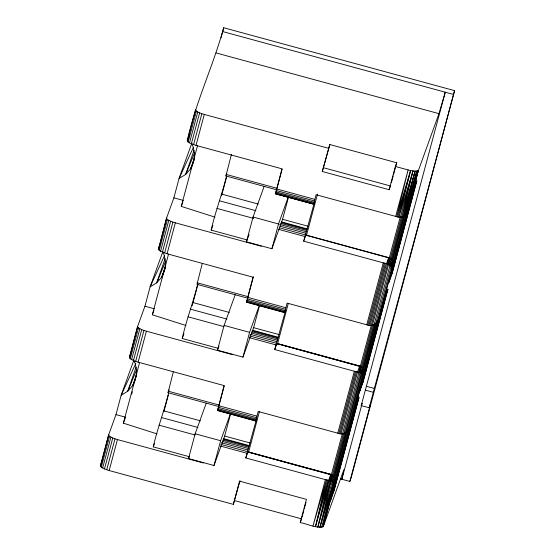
<?xml version="1.0" encoding="UTF-8"?>
<svg xmlns="http://www.w3.org/2000/svg" width="555" height="555" viewBox="0 0 555 555"><rect width="100%" height="100%" fill="white"/><g stroke="black" fill="none" stroke-linecap="round" stroke-linejoin="round"><path stroke-width="0.83" d="M133.644 360.75L121.156 395.236L115.981 414.606L108.697 434.738L100.427 465.7L101.301 467.171L104.5 468.94L109.169 470.543L233.357 504.377L239.566 481.15L306.436 499.368L300.227 522.595C307.65 523.844 315.087 528.2 322.795 526.924L323.329 526.431L334.082 486.173C334.408 481.428 329.004 480.283 325.376 479.617L245.768 457.93L248.009 451.784L330.801 474.345C333.728 475.538 336.42 478.708 335.359 482.004L331.196 497.911L334.221 489.559L358.939 397.637L334.124 490.53L330.884 499.479L331.231 496.267M162.879 251.568L150.107 286.852L144.938 306.221L137.647 326.354L129.377 357.323L130.252 358.787L133.45 360.563L138.119 362.158L224.095 385.586L217.525 410.589L255.737 421.002L258.172 411.477L337.78 433.171C342.664 435.467 348.596 432.65 349.803 427.343L363.032 377.795C363.456 373.099 357.906 371.878 354.326 371.239L274.718 349.546L276.959 343.406L359.751 365.967C362.679 367.153 365.37 370.324 364.309 373.619L360.146 389.534L363.171 381.181L387.889 289.252L363.074 382.152L359.834 391.102L360.181 387.883M217.525 410.589L218.982 406.614L168.033 392.732L173.285 371.975M202.242 263.59L196.983 284.354L247.932 298.229L246.475 302.211L284.687 312.625L285.714 309.836L274.718 349.546M276.883 189.852L225.934 175.97L231.414 154.38M334.124 490.53L334.041 488.511L357.309 401.397M363.074 382.152L362.991 380.126L386.259 293.012M393.037 266.081L388.784 282.717L392.024 273.768L416.049 183.205M136.058 376.81L136.696 370.906L135.191 363.372L133.131 359.585M164.918 269.272L165.647 262.522L164.141 254.988L162.497 251.963M193.868 160.894L194.597 154.144L193.091 146.61L191.447 143.585M342.477 433.996L358.939 372.35L359.751 365.967L359.571 366.897M330.884 499.479L335.643 480.783L334.006 484.466L321.643 527.201L334.741 477.557L332.098 481.879L319.957 527.25L332.313 475.177L247.925 451.964M349.803 427.343L355.7 406.579L351.149 423.611L348.623 429.986L362.991 376.2L364.593 372.405L359.834 391.102M388.784 282.717L393.335 265.685C394.286 262.217 391.879 258.831 388.701 257.582L305.909 235.029L303.668 241.168L383.276 262.855C386.904 263.528 392.316 264.666 391.983 269.418L378.753 318.958C377.497 324.3 371.607 327.048 366.737 324.786L287.122 303.099L284.687 312.625M246.475 302.211L253.045 277.209L167.069 253.781L160.555 251.283L158.439 249.611L166.597 217.976L173.888 197.844L179.057 178.474L191.836 143.19M303.668 241.168L314.664 201.458L313.637 204.24L275.426 193.834L281.995 168.824L196.019 145.403L189.505 142.906L188.152 142.031L187.278 140.561C195.804 101.822 213.189 65.892 223.707 27.75L454.573 90.645L351.183 477.716L349.83 481.449L340.201 478.819M248.009 451.784L247.565 453.768M276.772 344.343L276.959 343.406M305.909 235.029L305.722 235.965M313.637 204.24L316.072 194.722L395.687 216.408C400.564 218.712 406.496 215.888 407.703 210.581L418.456 170.329L438.97 113.657L445.263 92.206L361.201 405.594L369.158 407.758L370.511 404.033L349.83 481.449M346.147 432.636L361.777 374.146L362.63 367.833L359.716 366.224M374.021 324.904L391.587 259.456L388.701 257.582L386.509 263.597L369.963 325.528M330.718 474.518L328.609 480.359L317.855 527.07L329.767 480.658L330.801 474.345L298.153 465.714M371.184 325.625L387.674 263.896L388.618 257.763L390.214 258.422L361.312 366.917M343.836 433.76L360.105 372.877L361.263 366.8L276.876 343.58M348.013 430.076L347.437 431.519L362.512 375.097L363.692 369.179L361.777 374.146M328.609 480.359L315.469 526.66L326.458 479.895L312.971 526.064L325.376 479.617M379.169 317.488L377.462 321.775L391.906 267.704L393.544 264.027L389.097 281.156L392.121 272.796L391.566 270.861L408.966 205.732M348.623 429.986L349.47 426.476M407.204 210.421L406.524 213.224L409.049 206.855L413.6 189.824L413.253 190.726L416.84 180.875L392.024 273.768M395.687 216.408L408.091 169.962L396.769 216.686L410.589 170.558L398.913 217.151L412.975 170.961L401.737 216.998L415.085 171.148L416.77 171.1L418.456 170.329L407.217 211.92L409.049 206.855L413.045 191.53L407.217 211.92L417.922 170.815L406.524 213.224L416.77 171.1L404.054 215.881L415.085 171.148L410.589 170.558L395.354 166.493L389.152 189.713L322.282 171.495L329.83 144.543L396.707 162.761L393.606 174.374M351.072 423.167L352.897 415.744M382.256 305.708L379.454 316.773L384.65 298.201L378.753 318.958L379.218 317.502M410.596 199.807L409.049 206.855M412.219 193.202L411.609 195.679L412.76 191.537M362.991 376.2L364.358 370.74L362.512 375.097M315.469 526.66L327.54 480.144M377.462 321.775L377.844 320.304M380.099 315.233L384.303 299.103L387.889 289.252M416.77 171.1L405.337 214.757L406.211 212.6M391.906 267.704L393.308 262.355L391.136 266.24L363.303 370.053M100.538 466.366L108.697 434.738M129.488 357.989L137.647 326.354M158.439 249.611L166.597 217.976M187.396 141.234L195.547 109.599M101.301 467.171L109.571 436.202L108.815 435.404M130.252 358.787L138.521 327.825L137.765 327.027M159.202 250.409L167.471 219.447L166.715 218.642M188.152 142.031L196.421 111.062L195.665 110.265M102.647 468.045L110.924 437.076L109.571 436.202M131.597 359.668L139.874 328.699L138.521 327.825M160.555 251.283L168.824 220.321L167.471 219.447M189.505 142.906L197.774 111.944L196.421 111.062M104.5 468.94L112.769 437.971L110.924 437.076M133.45 360.563L141.719 329.594L139.874 328.699M162.4 252.178L170.676 221.216L168.824 220.321M191.35 143.8L199.627 112.838L197.774 111.944M221.029 37.782L223.707 27.75M106.72 469.794L114.996 438.825L112.769 437.971M135.677 361.409L143.946 330.447L141.719 329.594M164.627 253.031L172.896 222.069L170.676 221.216M193.577 144.654L201.847 113.685L199.627 112.838M109.169 470.543L117.438 439.574L114.996 438.825M138.119 362.158L146.388 331.196L143.946 330.447M167.069 253.781L175.338 222.819L172.896 222.069M196.019 145.403L204.289 114.434L201.847 113.685M157.058 433.899L123.376 423.174L139.61 362.408M186.015 325.521L152.327 314.789L168.56 254.024M214.965 217.137L181.277 206.411L197.511 145.646M131.695 394.147L132.354 391.677M189.193 456.668L153.277 446.879C157.343 428.495 164.266 410.977 168.671 392.697M218.143 348.29L182.227 338.501C186.293 320.117 193.216 302.6 197.622 284.32M247.093 239.906L211.177 230.124C215.243 211.732 222.166 194.222 226.572 175.942M163.885 411.685L168.331 395.035M192.169 305.805L197.948 284.16M221.563 195.755L226.683 176.615M230.623 413.752L224.671 436.05L214.008 465.499L188.533 458.562L195.152 433.788L206.245 403.145M259.58 305.375L253.621 327.665L242.958 357.122L217.484 350.184L224.102 325.41L235.195 294.76M288.531 196.99L282.571 219.287L271.908 248.744L246.434 241.8L253.052 217.033L264.145 186.383M224.241 385.85L219.107 405.046L168.158 391.164M253.413 276.64L248.064 296.668L197.108 282.786M282.141 169.095L277.014 188.291L226.058 174.409M214.008 465.499L220.626 440.732L230.346 413.884M242.958 357.122L249.577 332.348L259.296 305.507M271.908 248.744L278.527 223.97L288.246 197.129L275.426 193.834M245.768 457.93L256.764 418.213L255.737 421.002M233.357 504.377L240.024 480.741M322.282 171.495L329.83 144.543M248.515 452.408L259.379 411.734M277.465 344.024L288.329 303.356M306.416 235.646L317.502 194.146M302.024 517.204L303.793 510.572M304.237 508.914L306.013 502.275M391.386 182.671L393.162 176.032M337.78 433.171L354.326 371.239M366.737 324.786L383.276 262.855M338.869 433.448L355.408 371.517M367.819 325.07L384.365 263.139M339.951 433.698L356.49 371.767M368.902 325.313L385.441 263.382M341.013 433.906L357.559 371.975L359.668 366.14M331.307 474.962L342.393 433.462M360.257 366.584L371.122 325.91M389.208 258.207L400.294 216.707M332.14 476.135L343.476 433.712M390.269 258.54L401.376 216.95M333.312 475.697L344.71 433.018M362.04 368.152L373.661 324.64M390.991 259.775L402.611 216.263M345.064 433.288L362.63 367.833L360.105 372.877M402.965 216.526L415.085 171.148M333.895 477.05L345.723 432.768M362.845 368.673L374.896 323.551M391.795 260.295L403.624 216.013M334.353 478.431L346.861 431.603M392.475 260.836L404.762 214.847M334.852 480.061L348.436 429.209M364.024 370.844L377.386 320.825M392.982 262.466L406.343 212.447M333.888 486.784L334.561 484.279M335.005 482.607L364.593 372.405M363.289 376.734L380.015 314.109M380.459 312.444L382.242 305.763M382.693 304.091L384.476 297.411M409.41 204.06L410.083 201.555M415.209 184.635L391.941 271.749L389.416 278.728M362.103 403.527L341.866 479.277L343.843 469.759L323.329 526.431M369.158 407.758L454.573 90.645M400.377 217.234L412.975 170.961M360.146 389.534L364.309 373.619L362.242 380.751M331.196 497.911L335.435 482.448L334.852 481.469M397.852 216.936L410.589 170.558M391.136 266.24L392.642 260.801L391.268 260.038M317.855 527.07L330.78 481.067L333.68 476.218L331.495 475.004M332.098 481.879L333.68 476.218M350.885 423.833L349.31 428.682L351.149 423.611L355.353 407.481L358.939 397.637M390.505 274.753L391.199 272.373M391.657 270.791L393.544 264.027M331.689 494.678L332.376 492.306M333.291 489.135L335.643 480.783M319.957 527.25L333.229 483.003L335.407 479.118L322.795 526.924L335.435 482.448M194.028 150.343L185.648 174.464L179.057 178.474L193.376 147.408M194.659 157.322L190.705 168.72L185.648 174.464L194.583 152.84M165.078 258.72L156.697 282.849L150.107 286.852L164.426 255.786M165.709 265.699L161.755 277.098L156.697 282.849L165.626 261.218M136.128 367.105L127.747 391.226L121.156 395.236L135.829 363.393M136.759 374.077L132.805 385.475L127.747 391.226L136.676 369.595M187.278 140.561L189.609 134.123M158.328 248.945L159.493 245.719M181.277 206.411L182.9 201.937M129.377 357.323L130.834 353.292M152.327 314.789L153.95 310.314M100.427 465.7L102.474 460.033M123.376 423.174L125.27 417.95M225.934 175.97L226.731 173.757M211.177 230.124L212.905 225.351M182.227 338.501L183.955 333.728M168.033 392.732L169.102 389.783M153.277 446.879L154.429 443.702M246.434 241.8L249.063 234.543M217.484 350.184L218.948 346.147M275.509 193.653L276.612 190.615M188.533 458.562L189.408 456.141M395.354 166.493L396.707 162.761M389.152 189.713L390.498 185.987L323.627 167.77M413.191 190.004L415.154 184.572M300.227 522.595L301.58 518.869L234.709 500.645M391.983 269.418L393.335 265.685M386.204 292.957L383.678 299.936L384.303 299.103M363.032 377.795L364.385 374.07L363.109 377.025M361.027 385.558L362.991 380.126M355.006 407.537L356.969 402.111M361.201 405.594L362.006 403.353M331.508 495.49L334.041 488.511M194.604 158.321L190.705 168.72L193.438 162.518M165.654 266.705L161.755 277.098L164.141 271.673M136.107 376.685L132.805 385.475L135.191 380.05M416.278 182.373L416.84 180.875M358.939 372.35L361.263 366.8M387.674 263.896L390.214 258.422M329.767 480.658L332.313 475.177M375.777 323.725L376.769 321.616M386.481 292.18L387.328 290.751M357.531 400.557L358.37 399.128M388.68 264.305L391.587 259.456M389.998 265.117L392.642 260.801M222.361 31.475L453.227 94.378M216.061 52.926L438.97 113.657M204.289 114.434L328.484 148.275M276.619 188.957L314.838 199.363M276.21 190.504L314.421 200.917M275.87 191.85L314.081 202.263M275.613 192.897L313.825 203.31M275.46 193.57L313.672 203.983M289.065 197.351L313.721 204.067M221.722 194.111L258.269 204.067M219.315 200.744L255.869 210.706M282.571 219.287L308.046 226.232M281.628 221.896L307.102 228.84M281.156 222.423L306.908 229.437M280.858 223.401L306.61 230.415M253.052 217.033L278.527 223.97M279.651 224.463L306.235 231.706M216.977 208.423L253.725 218.434M280.053 226.211L305.805 233.225M173.888 197.844L183.441 200.445M279.602 227.855L305.354 234.869M305.826 235.202L388.666 257.846M278.326 229.284L304.91 236.52M175.338 222.819L261.322 246.24M247.669 297.334L285.88 307.748M247.259 298.888L285.471 309.295M246.919 300.227L285.131 310.64M246.663 301.275L284.875 311.688M246.51 301.955L284.771 312.444M192.765 302.489L229.319 312.444M190.365 309.121L226.919 319.083M253.621 327.665L279.096 334.609M252.678 330.28L278.152 337.218M252.206 330.801L277.958 337.815M251.908 331.779L277.66 338.793M224.102 325.41L249.577 332.348M251.533 333.069L277.285 340.09M188.027 316.801L223.942 326.59M250.277 334.367L276.855 341.609M144.938 306.221L154.491 308.823M249.819 336.004L276.404 343.247M276.924 343.67L358.884 365.995M249.375 337.662L275.96 344.905M366.682 386.377L374.646 388.549M365.336 390.11L373.293 392.281M146.388 331.196L232.372 354.617M218.719 405.712L256.93 416.125M218.309 407.266L256.521 417.679M217.962 408.612L256.181 419.018M217.706 409.652L255.924 420.066M217.56 410.332L255.82 420.829M163.815 410.866L200.369 420.822M161.415 417.506L197.969 427.461M224.671 436.05L250.145 442.987M223.727 438.658L249.202 445.596M223.256 439.178L249.008 446.192M222.957 440.157L248.709 447.17M195.152 433.788L220.626 440.732M222.583 441.454L248.335 448.468M159.077 425.179L194.992 434.967M221.327 442.744L247.905 449.987M115.981 414.606L125.534 417.207M220.869 444.388L247.454 451.631M248.813 452.276L296.481 465.263M220.425 446.04L247.01 453.282M117.438 439.574L203.414 463.002"/></g></svg>
